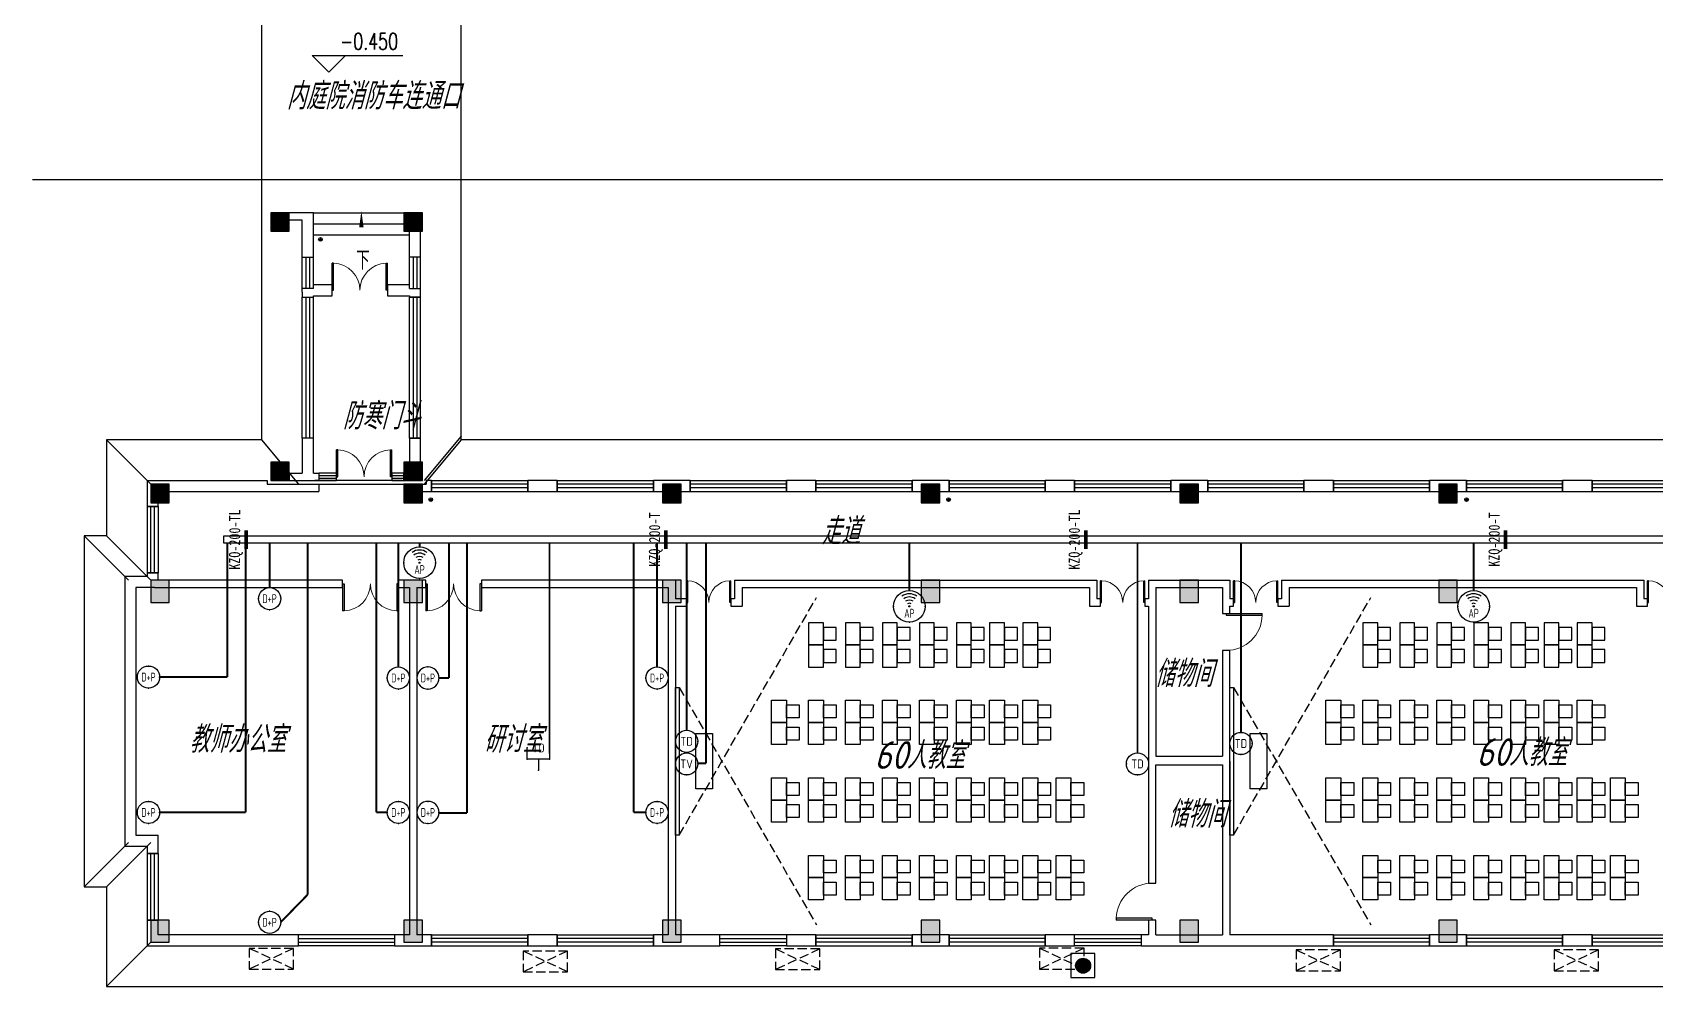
# Model space of a CAD drawing. Extents: x 1333527 to 1855755, y 1020844 to 1581249.
# Drawn here: x 1356874 to 1400792, y 1176871 to 1202701 of the extents above; entities that cross this region are included whole.
import ezdxf
from ezdxf.enums import TextEntityAlignment as Align

# ---------------------------------------------------------------- set-up
doc = ezdxf.new("R2010")
doc.units = 0
doc.header["$LTSCALE"] = 1000
doc.header["$PDSIZE"] = 5
doc.linetypes.add('DASH', pattern=[0.35, 0.25, -0.1])
doc.layers.add('1-建筑底图', color=8, linetype='Continuous', plot=False)
for name, color, linetype in [('CABLETRAY_PDS', 4, 'Continuous'), ('EQUIP-通讯', 3, 'Continuous'), ('WIRE-综合布线', 5, 'Continuous'), ('家具', 8, 'Continuous'), ('建筑-柱子', 9, 'Continuous'), ('建筑-柱子-填充', 8, 'Continuous'), ('抗震支吊架', 2, 'Continuous'), ('排水', 153, 'Continuous'), ('防火分区', 6, 'Continuous')]:
    doc.layers.add(name, color=color, linetype=linetype)
doc.styles.add('_TCH_DIM', font='SIMPLEX', dxfattribs={"bigfont": 'GBCBIG'})
doc.styles.add('_TEL_ATTDEF', font='gbenor', dxfattribs={"bigfont": 'gbcbig'})
doc.styles.add('_TEL_DIM', font='SIMPLEX', dxfattribs={"width": 0.8, "height": 3.5, "bigfont": 'HZTXT'})
doc.styles.add('kzcad', font='', dxfattribs={"width": 0.8})
doc.styles.get("Standard").update_dxf_attribs({"font": 'gbeitc.shx', "bigfont": 'gbcbig.shx'})
doc.styles.get('kzcad').set_extended_font_data('SimSun')
doc.linetypes.add('JIEDI', pattern='A,1.25,-0.25,0.25,-0.25,0.625,["/",Standard,S=0.6,R=0,X=0,Y=-0.3],0.625,-0.25,0.25,-0.25', length=4)

# ---------------------------------------------------------------- blocks, each defined once
blk = doc.blocks.new('$equip_U$00000080(win7-PC-hzk)')
blk.add_circle((0, 0.5), 0.5)
for p in [(0, 0.999), (-0.5, 0.5), (0.5, 0.5)]:
    blk.add_point(p)
at = {"color": 7, "style": '_TEL_DIM', "width": 0.7}
blk.add_attdef('$TEXT$', text='', height=0.4, dxfattribs=at).set_placement((0, 0.5), align=Align.MIDDLE_CENTER)
at = {"color": 7, "style": '_TEL_DIM', "flags": 1}
for tag in ['A', 'REMARK']:
    blk.add_attdef(tag, text='', height=0.00002, dxfattribs=at).set_placement((0, 0), align=Align.MIDDLE_CENTER)
blk = doc.blocks.new('$equip$00002670')
for p, q in [((-0.5, 0.499), (-0.5, 0.999)), ((0.5, 0.999), (0.5, 0.499)), ((0.5, 0.499), (-0.5, 0.499)), ((0, 0.5), (0, 0))]:
    blk.add_line(p, q)
for p in [(-0.5, 0.999), (0.5, 0.999), (-0.5, 0.499), (0, 0), (0.5, 0.499)]:
    blk.add_point(p)
at = {"color": 7, "style": '_TEL_DIM'}
blk.add_attdef('$TEXT$', text='', height=0.4, dxfattribs=at).set_placement((0, 0.999), align=Align.MIDDLE_CENTER)
at = {"color": 7, "style": '_TEL_DIM', "flags": 1}
blk.add_attdef('A', text='', height=0.000025, dxfattribs=at).set_placement((0, 0), align=Align.MIDDLE_CENTER)
blk = doc.blocks.new('$equip_U$00000091(win7-PC-hzk)')
for radius in [0.714, 0.0272]:
    blk.add_circle((0, 0), radius)
for radius in [0.571, 0.428, 0.285, 0.143]:
    blk.add_arc((0, 0), radius, 53.70489, 126.29511)
for p in [(-0.714, 0), (0, 0.714), (0.714, 0), (0, -0.714)]:
    blk.add_point(p)
at = {"color": 7, "style": '_TEL_DIM', "flags": 1}
for tag in ['A', 'REMARK']:
    blk.add_attdef(tag, text='', height=0.00002, dxfattribs=at).set_placement((0, 0), align=Align.MIDDLE_CENTER)
at = {"color": 7, "style": '_TEL_DIM', "width": 0.7}
blk.add_attdef('$TEXT$', text='', height=0.4, dxfattribs=at).set_placement((0, -0.31), align=Align.MIDDLE_CENTER)
blk = doc.blocks.new('$equip_U$00000076(win7-PC-hzk)')
blk.add_circle((0, 0.5), 0.5)
for p in [(0, 0.999), (-0.5, 0.5), (0.5, 0.5)]:
    blk.add_point(p)
at = {"color": 7, "style": '_TEL_DIM'}
blk.add_attdef('$TEXT$', text='', height=0.4, dxfattribs=at).set_placement((0, 0.5), align=Align.MIDDLE_CENTER)
at = {"color": 7, "style": '_TEL_DIM', "flags": 1}
for tag in ['A', 'REMARK']:
    blk.add_attdef(tag, text='', height=0.00002, dxfattribs=at).set_placement((0, 0), align=Align.MIDDLE_CENTER)
blk = doc.blocks.new('$equip_U$00000088(win7-PC-hzk)')
blk.add_circle((0, 0.5), 0.5)
for p in [(0, 0.999), (-0.5, 0.5), (0.5, 0.5)]:
    blk.add_point(p)
at = {"color": 7, "style": '_TEL_DIM'}
blk.add_attdef('$TEXT$', text='', height=0.4, dxfattribs=at).set_placement((0, 0.5), align=Align.MIDDLE_CENTER)
at = {"color": 7, "style": '_TEL_DIM', "flags": 1}
for tag in ['A', 'REMARK']:
    blk.add_attdef(tag, text='', height=0.00002, dxfattribs=at).set_placement((0, 0), align=Align.MIDDLE_CENTER)
blk = doc.blocks.new('js')
at = {"layer": '家具', "linetype": 'DASH'}
for points in [[(569568, 805988), (573281, 812418)], [(569568, 809988), (573281, 803558)]]:
    blk.add_lwpolyline(points, dxfattribs=at)
at = {"layer": '家具'}
for points in [[(573068, 811738), (573068, 811138), (573468, 811138), (573468, 811738)], [(573468, 811613), (573468, 811263), (573818, 811263), (573818, 811613)], [(574068, 811738), (574068, 811138), (574468, 811138), (574468, 811738)], [(574468, 811613), (574468, 811263), (574818, 811263), (574818, 811613)], [(575068, 811738), (575068, 811138), (575468, 811138), (575468, 811738)], [(575468, 811613), (575468, 811263), (575818, 811263), (575818, 811613)], [(576068, 811738), (576068, 811138), (576468, 811138), (576468, 811738)], [(576468, 811613), (576468, 811263), (576818, 811263), (576818, 811613)], [(577068, 811738), (577068, 811138), (577468, 811138), (577468, 811738)], [(577468, 811613), (577468, 811263), (577818, 811263), (577818, 811613)], [(577968, 811738), (577968, 811138), (578368, 811138), (578368, 811738)], [(578368, 811613), (578368, 811263), (578718, 811263), (578718, 811613)], [(578868, 811738), (578868, 811138), (579268, 811138), (579268, 811738)], [(579268, 811613), (579268, 811263), (579618, 811263), (579618, 811613)], [(573068, 811138), (573068, 810538), (573468, 810538), (573468, 811138)], [(573468, 811013), (573468, 810663), (573818, 810663), (573818, 811013)], [(574068, 811138), (574068, 810538), (574468, 810538), (574468, 811138)], [(574468, 811013), (574468, 810663), (574818, 810663), (574818, 811013)], [(575068, 811138), (575068, 810538), (575468, 810538), (575468, 811138)], [(575468, 811013), (575468, 810663), (575818, 810663), (575818, 811013)], [(576068, 811138), (576068, 810538), (576468, 810538), (576468, 811138)], [(576468, 811013), (576468, 810663), (576818, 810663), (576818, 811013)], [(577068, 811138), (577068, 810538), (577468, 810538), (577468, 811138)], [(577468, 811013), (577468, 810663), (577818, 810663), (577818, 811013)], [(577968, 811138), (577968, 810538), (578368, 810538), (578368, 811138)], [(578368, 811013), (578368, 810663), (578718, 810663), (578718, 811013)], [(578868, 811138), (578868, 810538), (579268, 810538), (579268, 811138)], [(579268, 811013), (579268, 810663), (579618, 810663), (579618, 811013)], [(569468, 805988), (569468, 809988), (569568, 809988), (569568, 805988)], [(572068, 809038), (572068, 809638), (572468, 809638), (572468, 809038)], [(572468, 809163), (572468, 809513), (572818, 809513), (572818, 809163)], [(573068, 809038), (573068, 809638), (573468, 809638), (573468, 809038)], [(573468, 809163), (573468, 809513), (573818, 809513), (573818, 809163)], [(574068, 809038), (574068, 809638), (574468, 809638), (574468, 809038)], [(574468, 809163), (574468, 809513), (574818, 809513), (574818, 809163)], [(575068, 809038), (575068, 809638), (575468, 809638), (575468, 809038)], [(575468, 809163), (575468, 809513), (575818, 809513), (575818, 809163)], [(576068, 809038), (576068, 809638), (576468, 809638), (576468, 809038)], [(576468, 809163), (576468, 809513), (576818, 809513), (576818, 809163)], [(577068, 809038), (577068, 809638), (577468, 809638), (577468, 809038)], [(577468, 809163), (577468, 809513), (577818, 809513), (577818, 809163)], [(577968, 809038), (577968, 809638), (578368, 809638), (578368, 809038)], [(578368, 809163), (578368, 809513), (578718, 809513), (578718, 809163)], [(578868, 809038), (578868, 809638), (579268, 809638), (579268, 809038)], [(579268, 809163), (579268, 809513), (579618, 809513), (579618, 809163)], [(572068, 808438), (572068, 809038), (572468, 809038), (572468, 808438)], [(573068, 808438), (573068, 809038), (573468, 809038), (573468, 808438)], [(574068, 808438), (574068, 809038), (574468, 809038), (574468, 808438)], [(575068, 808438), (575068, 809038), (575468, 809038), (575468, 808438)], [(576068, 808438), (576068, 809038), (576468, 809038), (576468, 808438)], [(577068, 808438), (577068, 809038), (577468, 809038), (577468, 808438)], [(577968, 808438), (577968, 809038), (578368, 809038), (578368, 808438)], [(578868, 808438), (578868, 809038), (579268, 809038), (579268, 808438)], [(570018, 808738), (570468, 808738), (570468, 807238), (570018, 807238)], [(572468, 808563), (572468, 808913), (572818, 808913), (572818, 808563)], [(573468, 808563), (573468, 808913), (573818, 808913), (573818, 808563)], [(574468, 808563), (574468, 808913), (574818, 808913), (574818, 808563)], [(575468, 808563), (575468, 808913), (575818, 808913), (575818, 808563)], [(576468, 808563), (576468, 808913), (576818, 808913), (576818, 808563)], [(577468, 808563), (577468, 808913), (577818, 808913), (577818, 808563)], [(578368, 808563), (578368, 808913), (578718, 808913), (578718, 808563)], [(579268, 808563), (579268, 808913), (579618, 808913), (579618, 808563)], [(572068, 806938), (572068, 807538), (572468, 807538), (572468, 806938)], [(572468, 807063), (572468, 807413), (572818, 807413), (572818, 807063)], [(573068, 806938), (573068, 807538), (573468, 807538), (573468, 806938)], [(573468, 807063), (573468, 807413), (573818, 807413), (573818, 807063)], [(574068, 806938), (574068, 807538), (574468, 807538), (574468, 806938)], [(574468, 807063), (574468, 807413), (574818, 807413), (574818, 807063)], [(575068, 806938), (575068, 807538), (575468, 807538), (575468, 806938)], [(575468, 807063), (575468, 807413), (575818, 807413), (575818, 807063)], [(576068, 806938), (576068, 807538), (576468, 807538), (576468, 806938)], [(576468, 807063), (576468, 807413), (576818, 807413), (576818, 807063)], [(577068, 806938), (577068, 807538), (577468, 807538), (577468, 806938)], [(577468, 807063), (577468, 807413), (577818, 807413), (577818, 807063)], [(577968, 806938), (577968, 807538), (578368, 807538), (578368, 806938)], [(578368, 807063), (578368, 807413), (578718, 807413), (578718, 807063)], [(578868, 806938), (578868, 807538), (579268, 807538), (579268, 806938)], [(579268, 807063), (579268, 807413), (579618, 807413), (579618, 807063)], [(579768, 806938), (579768, 807538), (580168, 807538), (580168, 806938)], [(580168, 807063), (580168, 807413), (580518, 807413), (580518, 807063)], [(572068, 806338), (572068, 806938), (572468, 806938), (572468, 806338)], [(572468, 806463), (572468, 806813), (572818, 806813), (572818, 806463)], [(573068, 806338), (573068, 806938), (573468, 806938), (573468, 806338)], [(573468, 806463), (573468, 806813), (573818, 806813), (573818, 806463)], [(574068, 806338), (574068, 806938), (574468, 806938), (574468, 806338)], [(574468, 806463), (574468, 806813), (574818, 806813), (574818, 806463)], [(575068, 806338), (575068, 806938), (575468, 806938), (575468, 806338)], [(575468, 806463), (575468, 806813), (575818, 806813), (575818, 806463)], [(576068, 806338), (576068, 806938), (576468, 806938), (576468, 806338)], [(576468, 806463), (576468, 806813), (576818, 806813), (576818, 806463)], [(577068, 806338), (577068, 806938), (577468, 806938), (577468, 806338)], [(577468, 806463), (577468, 806813), (577818, 806813), (577818, 806463)], [(577968, 806338), (577968, 806938), (578368, 806938), (578368, 806338)], [(578368, 806463), (578368, 806813), (578718, 806813), (578718, 806463)], [(578868, 806338), (578868, 806938), (579268, 806938), (579268, 806338)], [(579268, 806463), (579268, 806813), (579618, 806813), (579618, 806463)], [(579768, 806338), (579768, 806938), (580168, 806938), (580168, 806338)], [(580168, 806463), (580168, 806813), (580518, 806813), (580518, 806463)], [(573068, 804838), (573068, 805438), (573468, 805438), (573468, 804838)], [(573468, 804963), (573468, 805313), (573818, 805313), (573818, 804963)], [(574068, 804838), (574068, 805438), (574468, 805438), (574468, 804838)], [(574468, 804963), (574468, 805313), (574818, 805313), (574818, 804963)], [(575068, 804838), (575068, 805438), (575468, 805438), (575468, 804838)], [(575468, 804963), (575468, 805313), (575818, 805313), (575818, 804963)], [(576068, 804838), (576068, 805438), (576468, 805438), (576468, 804838)], [(576468, 804963), (576468, 805313), (576818, 805313), (576818, 804963)], [(577068, 804838), (577068, 805438), (577468, 805438), (577468, 804838)], [(577468, 804963), (577468, 805313), (577818, 805313), (577818, 804963)], [(577968, 804838), (577968, 805438), (578368, 805438), (578368, 804838)], [(578368, 804963), (578368, 805313), (578718, 805313), (578718, 804963)], [(578868, 804838), (578868, 805438), (579268, 805438), (579268, 804838)], [(579268, 804963), (579268, 805313), (579618, 805313), (579618, 804963)], [(579768, 804838), (579768, 805438), (580168, 805438), (580168, 804838)], [(580168, 804963), (580168, 805313), (580518, 805313), (580518, 804963)], [(573068, 804238), (573068, 804838), (573468, 804838), (573468, 804238)], [(573468, 804363), (573468, 804713), (573818, 804713), (573818, 804363)], [(574068, 804238), (574068, 804838), (574468, 804838), (574468, 804238)], [(574468, 804363), (574468, 804713), (574818, 804713), (574818, 804363)], [(575068, 804238), (575068, 804838), (575468, 804838), (575468, 804238)], [(575468, 804363), (575468, 804713), (575818, 804713), (575818, 804363)], [(576068, 804238), (576068, 804838), (576468, 804838), (576468, 804238)], [(576468, 804363), (576468, 804713), (576818, 804713), (576818, 804363)], [(577068, 804238), (577068, 804838), (577468, 804838), (577468, 804238)], [(577468, 804363), (577468, 804713), (577818, 804713), (577818, 804363)], [(577968, 804238), (577968, 804838), (578368, 804838), (578368, 804238)], [(578368, 804363), (578368, 804713), (578718, 804713), (578718, 804363)], [(578868, 804238), (578868, 804838), (579268, 804838), (579268, 804238)], [(579268, 804363), (579268, 804713), (579618, 804713), (579618, 804363)], [(579768, 804238), (579768, 804838), (580168, 804838), (580168, 804238)], [(580168, 804363), (580168, 804713), (580518, 804713), (580518, 804363)]]:
    blk.add_lwpolyline(points, close=True, dxfattribs=at)
blk = doc.blocks.new('ng')
at = {"layer": '排水'}
for p, q in [((345991, 781358), (346091, 781358)), ((346041, 781408), (346041, 781308))]:
    blk.add_line(p, q, dxfattribs=at)
blk.add_circle((346041, 781358), 50, dxfattribs=at)
blk = doc.blocks.new('A$C4670417C')
at = {"layer": '建筑-柱子-填充'}
for points in [[(3650, 21650), (3150, 21650), (3150, 21150), (3650, 21150)], [(7250, 21650), (6750, 21650), (6750, 21150), (7250, 21150)], [(3650, 14900), (3150, 14900), (3150, 14400), (3650, 14400)], [(7250, 14900), (6750, 14900), (6750, 14400), (7250, 14400)], [(400, 14300), (-100, 14300), (-100, 13800), (400, 13800)], [(7250, 14300), (6750, 14300), (6750, 13800), (7250, 13800)], [(14250, 14300), (13750, 14300), (13750, 13800), (14250, 13800)], [(21250, 14300), (20750, 14300), (20750, 13800), (21250, 13800)], [(28250, 14300), (27750, 14300), (27750, 13800), (28250, 13800)], [(35250, 14300), (34750, 14300), (34750, 13800), (35250, 13800)], [(400, 11700), (-100, 11700), (-100, 11100), (400, 11100)], [(7250, 11700), (6750, 11700), (6750, 11100), (7250, 11100)], [(14250, 11700), (13750, 11700), (13750, 11100), (14250, 11100)], [(21250, 11700), (20750, 11700), (20750, 11100), (21250, 11100)], [(28250, 11700), (27750, 11700), (27750, 11100), (28250, 11100)], [(35250, 11700), (34750, 11700), (34750, 11100), (35250, 11100)], [(400, 2500), (-100, 2500), (-100, 1900), (400, 1900)], [(7250, 2500), (6750, 2500), (6750, 1900), (7250, 1900)], [(14250, 2500), (13750, 2500), (13750, 1900), (14250, 1900)], [(21250, 2500), (20750, 2500), (20750, 1900), (21250, 1900)], [(28250, 2500), (27750, 2500), (27750, 1900), (28250, 1900)], [(35250, 2500), (34750, 2500), (34750, 1900), (35250, 1900)]]:
    blk.add_hatch(color=256, dxfattribs=at).paths.add_polyline_path(points)
at = {"layer": '建筑-柱子'}
for p, q in [((3650, 21650), (3150, 21650)), ((3150, 21650), (3150, 21150)), ((3650, 21150), (3650, 21650)), ((7250, 21650), (6750, 21650)), ((6750, 21650), (6750, 21150)), ((7250, 21150), (7250, 21650)), ((3150, 21150), (3650, 21150)), ((6750, 21150), (7250, 21150)), ((3650, 14900), (3150, 14900)), ((3150, 14900), (3150, 14400)), ((3650, 14400), (3650, 14900)), ((7250, 14900), (6750, 14900)), ((6750, 14900), (6750, 14400)), ((7250, 14400), (7250, 14900)), ((400, 14300), (-100, 14300)), ((-100, 14300), (-100, 13800)), ((400, 13800), (400, 14300)), ((3150, 14400), (3650, 14400)), ((6750, 14400), (7250, 14400)), ((7250, 14300), (6750, 14300)), ((6750, 14300), (6750, 13800)), ((7250, 13800), (7250, 14300)), ((14250, 14300), (13750, 14300)), ((13750, 14300), (13750, 13800)), ((14250, 13800), (14250, 14300)), ((21250, 14300), (20750, 14300)), ((20750, 14300), (20750, 13800)), ((21250, 13800), (21250, 14300)), ((28250, 14300), (27750, 14300)), ((27750, 14300), (27750, 13800)), ((28250, 13800), (28250, 14300)), ((35250, 14300), (34750, 14300)), ((34750, 14300), (34750, 13800)), ((35250, 13800), (35250, 14300)), ((-100, 13800), (400, 13800)), ((6750, 13800), (7250, 13800)), ((13750, 13800), (14250, 13800)), ((20750, 13800), (21250, 13800)), ((27750, 13800), (28250, 13800)), ((34750, 13800), (35250, 13800)), ((400, 11700), (-100, 11700)), ((-100, 11700), (-100, 11100)), ((400, 11100), (400, 11700)), ((7250, 11700), (6750, 11700)), ((6750, 11700), (6750, 11100)), ((7250, 11100), (7250, 11700)), ((14250, 11700), (13750, 11700)), ((13750, 11700), (13750, 11100)), ((14250, 11100), (14250, 11700)), ((21250, 11700), (20750, 11700)), ((20750, 11700), (20750, 11100)), ((21250, 11100), (21250, 11700)), ((28250, 11700), (27750, 11700)), ((27750, 11700), (27750, 11100)), ((28250, 11100), (28250, 11700)), ((35250, 11700), (34750, 11700)), ((34750, 11700), (34750, 11100)), ((35250, 11100), (35250, 11700)), ((-100, 11100), (400, 11100)), ((6750, 11100), (7250, 11100)), ((13750, 11100), (14250, 11100)), ((20750, 11100), (21250, 11100)), ((27750, 11100), (28250, 11100)), ((34750, 11100), (35250, 11100)), ((400, 2500), (-100, 2500)), ((-100, 2500), (-100, 1900)), ((400, 1900), (400, 2500)), ((7250, 2500), (6750, 2500)), ((6750, 2500), (6750, 1900)), ((7250, 1900), (7250, 2500)), ((14250, 2500), (13750, 2500)), ((13750, 2500), (13750, 1900)), ((14250, 1900), (14250, 2500)), ((21250, 2500), (20750, 2500)), ((20750, 2500), (20750, 1900)), ((21250, 1900), (21250, 2500)), ((28250, 2500), (27750, 2500)), ((27750, 2500), (27750, 1900)), ((28250, 1900), (28250, 2500)), ((35250, 2500), (34750, 2500)), ((34750, 2500), (34750, 1900)), ((35250, 1900), (35250, 2500)), ((-100, 1900), (400, 1900)), ((6750, 1900), (7250, 1900)), ((13750, 1900), (14250, 1900)), ((20750, 1900), (21250, 1900)), ((27750, 1900), (28250, 1900)), ((34750, 1900), (35250, 1900))]:
    blk.add_line(p, q, dxfattribs=at)
blk = doc.blocks.new('A$C2CDD3BEF')
at = {"layer": '防火分区'}
h = blk.add_hatch(color=7, dxfattribs=at)
h.dxf.hatch_style = 1
edge = h.paths.add_edge_path()
edge.add_arc((460, 446), 282, 0, 360)
at = {"layer": '防火分区', "color": 7}
blk.add_lwpolyline([(0, 0), (900, 0), (900, 900), (0, 900)], close=True, dxfattribs=at)
blk.add_circle((460, 446), 282, dxfattribs=at)
blk = doc.blocks.new('$WINLIB2D$00000001')
at = {"color": 0}
for points in [[(-0.5, 0.5), (-0.5, -0.5)], [(-0.5, 0.5), (0.5, 0.5)], [(0.5, -0.5), (0.5, 0.5)], [(0.5, 0.167), (-0.5, 0.167)], [(0.5, -0.167), (-0.5, -0.167)], [(-0.5, -0.5), (0.5, -0.5)]]:
    blk.add_lwpolyline(points, dxfattribs=at)
blk = doc.blocks.new('$DorLib2D$00000002')
for p, q in [((-0.5, 0), (-0.5, 0.4875)), ((-0.475, 0.4875), (-0.5, 0.4875)), ((-0.475, 0), (-0.475, 0.4875)), ((0.475, 0), (0.475, 0.4875)), ((0.475, 0.4875), (0.5, 0.4875)), ((0.5, 0), (0.5, 0.4875)), ((-0.5, 0), (-0.475, 0)), ((0.5, 0), (0.475, 0))]:
    blk.add_line(p, q)
at = {"lineweight": 13}
for centre, start, end in [((-0.4875, 0), 0, 88.53072), ((0.4875, 0), 91.46928, 180)]:
    blk.add_arc(centre, 0.4875, start, end, dxfattribs=at)
blk = doc.blocks.new('$DorLib2D$00000001')
for p, q in [((0.45, 0.975), (0.5, 0.975)), ((0.45, 0), (0.45, 0.975)), ((0.5, 0), (0.5, 0.975)), ((0.5, 0), (0.45, 0))]:
    blk.add_line(p, q)
at = {"lineweight": 13}
blk.add_arc((0.475, 0), 0.975, 91.4693, 180, dxfattribs=at)
blk = doc.blocks.new('1-一层建筑底图')
at = {"layer": '1-建筑底图', "color": 8}
for p, q in [((6021.6, 24756.9), (5571.6, 25206.9)), ((5571.6, 25206.9), (8022.6, 25206.9)), ((6021.6, 24756.9), (6471.6, 25206.9)), ((5600, 20950), (4950, 20950)), ((4950, 20750), (4950, 20950)), ((5300, 20750), (4950, 20750)), ((5300, 18800), (5300, 20750)), ((5600, 20950), (8050, 20950)), ((5600, 19000), (5600, 20950)), ((5600, 20650), (8050, 20650)), ((8200, 19000), (8200, 20700)), ((8200, 20700), (8500, 20700)), ((8500, 18800), (8500, 20700)), ((5600, 20350), (8200, 20350)), ((6109.9, 19000), (5600, 19000)), ((6109.9, 18700), (6109.9, 19000)), ((8200, 19000), (7609.9, 19000)), ((7609.9, 19000), (7609.9, 18700)), ((5300, 18800), (5300, 18660)), ((5300, 18660), (5600, 18660)), ((5600, 18660), (5600, 18700)), ((5600, 18700), (6109.9, 18700)), ((7609.9, 18700), (8200, 18700)), ((8200, 18700), (8200, 18660)), ((8200, 18660), (8500, 18660)), ((8500, 18660), (8500, 18800)), ((0, 14800), (1200, 13600)), ((4200, 14800), (5200, 13600)), ((5600, 14850), (5300, 14850)), ((5300, 14850), (5300, 13900)), ((5600, 13900), (5600, 14850)), ((8500, 14850), (8200, 14850)), ((8200, 14850), (8200, 13900)), ((8500, 13900), (8500, 14850)), ((9600, 14900), (8600, 13700)), ((9600, 14800), (8600, 13600)), ((1100, 13700), (4350, 13700)), ((1100, 13700), (1100, 13000)), ((4350, 13700), (4350, 13600)), ((4950, 13900), (5300, 13900)), ((4950, 13900), (4950, 13700)), ((4950, 13700), (5500, 13700)), ((5500, 13700), (5752.5, 13700)), ((5600, 13900), (5752.5, 13900)), ((8000, 13700), (5640, 13700)), ((6223.8, 13900), (5750, 13900)), ((5750, 13833.3), (6223.8, 13833.3)), ((5750, 13766.7), (6223.8, 13766.7)), ((5750, 13700), (6223.8, 13700)), ((5752.5, 13900), (5752.5, 13700)), ((6223.8, 13700), (6223.8, 13900)), ((8050, 13900), (7723.8, 13900)), ((7723.8, 13900), (7723.8, 13700)), ((7723.8, 13833.3), (8050, 13833.3)), ((7723.8, 13766.7), (8050, 13766.7)), ((7723.8, 13700), (8050, 13700)), ((8050, 13700), (8050, 13900)), ((8200, 13900), (8500, 13900)), ((8800, 13700), (8650, 13700)), ((8650, 13700), (8650, 13600)), ((8800, 13400), (8800, 13700)), ((12200, 13700), (11400, 13700)), ((11400, 13700), (11400, 13400)), ((12200, 13400), (12200, 13700)), ((15800, 13700), (14800, 13700)), ((14800, 13700), (14800, 13400)), ((15800, 13400), (15800, 13700)), ((19200, 13700), (18400, 13700)), ((18400, 13700), (18400, 13400)), ((19200, 13400), (19200, 13700)), ((22800, 13700), (21800, 13700)), ((21800, 13700), (21800, 13400)), ((22800, 13400), (22800, 13700)), ((26200, 13700), (25400, 13700)), ((25400, 13700), (25400, 13400)), ((26200, 13400), (26200, 13700)), ((29800, 13700), (28800, 13700)), ((28800, 13700), (28800, 13400)), ((29800, 13400), (29800, 13700)), ((33200, 13700), (32400, 13700)), ((32400, 13700), (32400, 13400)), ((33200, 13400), (33200, 13700)), ((36800, 13700), (35800, 13700)), ((35800, 13700), (35800, 13400)), ((36800, 13400), (36800, 13700)), ((40200, 13700), (39400, 13700)), ((39400, 13700), (39400, 13400)), ((40200, 13400), (40200, 13700)), ((1400, 13400), (4350, 13400)), ((1400, 13000), (1400, 13400)), ((4350, 13600), (5750, 13600)), ((4350, 13400), (5750, 13400)), ((5500, 13600), (8300, 13600)), ((5750, 13600), (5750, 13400)), ((8050, 13600), (8650, 13600)), ((8050, 13600), (8050, 13400)), ((8050, 13400), (8650, 13400)), ((8650, 13400), (8800, 13400)), ((11400, 13400), (12200, 13400)), ((14800, 13400), (15800, 13400)), ((18400, 13400), (19200, 13400)), ((21800, 13400), (22800, 13400)), ((25400, 13400), (26200, 13400)), ((28800, 13400), (29800, 13400)), ((32400, 13400), (33200, 13400)), ((35800, 13400), (36800, 13400)), ((39400, 13400), (40200, 13400)), ((1100, 13000), (1400, 13000)), ((-600, 12200), (600, 11000)), ((0, 12200), (1200, 11000)), ((1100, 11100), (500, 11100)), ((500, 11100), (500, 3800)), ((1400, 11200), (1100, 11200)), ((1100, 11200), (1100, 11100)), ((1400, 11000), (1400, 11200)), ((6392.4, 11000), (1400, 11000)), ((6392.4, 10800), (6392.4, 11000)), ((8300, 11000), (7892.4, 11000)), ((7892.4, 11000), (7892.4, 10800)), ((8646.3, 11000), (8300, 11000)), ((8646.3, 10800), (8646.3, 11000)), ((15400, 11000), (10146.3, 11000)), ((10146.3, 11000), (10146.3, 10800)), ((15400, 11000), (15400, 10500)), ((17000, 11000), (26800, 11000)), ((17000, 11000), (17000, 10500)), ((26800, 11000), (26800, 10500)), ((28200, 11000), (30400, 11000)), ((28200, 11000), (28200, 10500)), ((30400, 11000), (30400, 10500)), ((31800, 11000), (41600, 11000)), ((31800, 11000), (31800, 10500)), ((41600, 11000), (41600, 10500)), ((1300, 10800), (800, 10800)), ((800, 10800), (800, 4100)), ((1300, 10800), (6392.4, 10800)), ((7892.4, 10800), (8200, 10800)), ((8200, 10800), (8200, 1400)), ((8400, 10800), (8400, 1400)), ((8400, 10800), (8646.3, 10800)), ((10146.3, 10800), (15200, 10800)), ((15200, 10800), (15200, 10400)), ((17200, 10800), (26600, 10800)), ((17200, 10800), (17200, 10500)), ((26600, 10800), (26600, 10300)), ((28400, 10800), (30200, 10800)), ((28400, 10800), (28400, 10400)), ((30200, 10800), (30200, 10400)), ((32000, 10800), (41400, 10800)), ((32000, 10800), (32000, 10300)), ((41400, 10800), (41400, 10300)), ((15200, 10400), (15200, 1400)), ((15700, 10500), (15400, 10500)), ((15400, 10300), (15700, 10300)), ((15400, 10300), (15400, 1400)), ((15700, 10300), (15700, 10500)), ((17000, 10500), (16900, 10500)), ((16900, 10500), (16900, 10300)), ((16900, 10300), (17100, 10300)), ((17100, 10300), (17200, 10300)), ((17200, 10500), (17200, 10500)), ((17200, 10500), (17200, 10300)), ((26600, 10300), (26900, 10300)), ((26900, 10500), (26800, 10500)), ((26900, 10300), (26900, 10500)), ((28200, 10500), (28100, 10500)), ((28100, 10500), (28100, 10300)), ((28100, 10300), (28200, 10300)), ((28200, 10300), (28200, 6098.6)), ((28400, 10400), (28400, 6238.6)), ((30200, 10400), (30200, 10100)), ((30500, 10500), (30400, 10500)), ((30400, 10300), (30500, 10300)), ((30400, 10100), (30400, 10300)), ((30500, 10300), (30500, 10500)), ((31800, 10500), (31700, 10500)), ((31700, 10500), (31700, 10300)), ((31700, 10300), (32000, 10300)), ((41400, 10300), (41700, 10300)), ((41700, 10500), (41600, 10500)), ((41700, 10300), (41700, 10500)), ((30200, 10100), (30400, 10100)), ((30400, 9100), (30200, 9100)), ((30200, 9100), (30200, 6238.6)), ((30400, 6098.6), (30400, 9100)), ((28400, 6238.6), (30200, 6238.6)), ((28200, 6098.6), (28200, 2800)), ((28400, 5998.6), (30200, 5998.6)), ((28400, 2800), (28400, 5998.6)), ((30200, 5998.6), (30200, 1400)), ((30400, 6098.6), (30400, 1400)), ((800, 4100), (1400, 4100)), ((1400, 3600), (1400, 4100)), ((600, 3900), (-600, 2700)), ((0, 2700), (1200, 3900)), ((500, 3800), (1100, 3800)), ((1100, 3800), (1100, 3600)), ((1100, 3600), (1400, 3600)), ((28200, 2800), (28400, 2800)), ((1400, 1800), (1100, 1800)), ((1100, 1800), (1100, 1100)), ((1400, 1400), (1400, 1800)), ((28400, 1800), (28200, 1800)), ((28200, 1800), (28200, 1400)), ((28400, 1400), (28400, 1800)), ((5200, 1400), (1400, 1400)), ((5200, 1100), (5200, 1400)), ((8200, 1400), (7800, 1400)), ((7800, 1400), (7800, 1100)), ((8800, 1400), (8400, 1400)), ((8800, 1100), (8800, 1400)), ((12200, 1400), (11400, 1400)), ((11400, 1400), (11400, 1100)), ((12200, 1100), (12200, 1400)), ((15200, 1400), (14800, 1400)), ((14800, 1400), (14800, 1100)), ((16600, 1400), (15400, 1400)), ((16600, 1100), (16600, 1400)), ((19200, 1400), (18400, 1400)), ((18400, 1400), (18400, 1100)), ((19200, 1100), (19200, 1400)), ((22800, 1400), (21800, 1400)), ((21800, 1400), (21800, 1100)), ((22800, 1100), (22800, 1400)), ((26200, 1400), (25400, 1400)), ((25400, 1400), (25400, 1100)), ((26200, 1100), (26200, 1400)), ((28200, 1400), (28000, 1400)), ((28000, 1400), (28000, 1100)), ((28400, 1400), (30200, 1400)), ((33200, 1400), (30400, 1400)), ((33200, 1100), (33200, 1400)), ((36800, 1400), (35800, 1400)), ((35800, 1400), (35800, 1100)), ((36800, 1100), (36800, 1400)), ((40200, 1400), (39400, 1400)), ((39400, 1400), (39400, 1100)), ((40200, 1100), (40200, 1400)), ((1200, 1200), (0, 0)), ((1100, 1100), (5200, 1100)), ((7800, 1100), (8300, 1100)), ((8300, 1100), (8800, 1100)), ((11400, 1100), (12200, 1100)), ((14800, 1100), (15300, 1100)), ((15300, 1100), (16600, 1100)), ((18400, 1100), (19200, 1100)), ((21800, 1100), (22800, 1100)), ((25400, 1100), (26200, 1100)), ((28000, 1100), (28300, 1100)), ((28300, 1100), (30300, 1100)), ((30300, 1100), (33200, 1100)), ((35800, 1100), (36800, 1100)), ((39400, 1100), (40200, 1100))]:
    blk.add_line(p, q, dxfattribs=at)
at = {"layer": '1-建筑底图', "color": 8, "ltscale": 5}
blk.add_line((-2000, 21850), (79700, 21850), dxfattribs=at)
at = {"layer": '1-建筑底图', "color": 8, "linetype": 'DASH'}
for p, q in [((5062.6, 1034.6), (3862.6, 472.1)), ((5062.6, 472.1), (3862.6, 1034.6)), ((12481.1, 962), (11281.1, 399.5)), ((12481.1, 399.5), (11281.1, 962)), ((19302.4, 1019.8), (18102.4, 457.3)), ((19302.4, 457.3), (18102.4, 1019.8)), ((26452.8, 1035.2), (25252.8, 472.7)), ((26452.8, 472.7), (25252.8, 1035.2)), ((33390, 990.2), (32190, 427.7)), ((33390, 427.7), (32190, 990.2)), ((40377.5, 990.3), (39177.5, 427.8)), ((40377.5, 427.8), (39177.5, 990.3))]:
    blk.add_line(p, q, dxfattribs=at)
at = {"layer": '1-建筑底图', "color": 8}
for points in [[(-800, 37400), (-800, 32900), (4200, 32900), (4200, 21000), (4200, 14800), (0, 14800), (0, 12200), (-600, 12200), (-600, 2700), (0, 2700), (0, 0), (46200, 0)], [(46200, 14800), (9600, 14800), (9600, 21000), (9600, 32900)]]:
    blk.add_lwpolyline(points, dxfattribs=at)
blk.add_lwpolyline([(6900, 20091.2, 0, 0, 0), (6900, 21000, 0, 120, 0), (6900, 20550, 0, 0, 0)], format="xyseb", dxfattribs=at)
at = {"layer": '1-建筑底图', "color": 8, "linetype": 'DASH'}
for points in [[(5062.6, 1034.6), (3862.6, 1034.6), (3862.6, 472.1), (5062.6, 472.1)], [(12481.1, 962), (11281.1, 962), (11281.1, 399.5), (12481.1, 399.5)], [(19302.4, 1019.8), (18102.4, 1019.8), (18102.4, 457.3), (19302.4, 457.3)], [(26452.8, 1035.2), (25252.8, 1035.2), (25252.8, 472.7), (26452.8, 472.7)], [(33390, 990.2), (32190, 990.2), (32190, 427.7), (33390, 427.7)], [(40377.5, 990.3), (39177.5, 990.3), (39177.5, 427.8), (40377.5, 427.8)]]:
    blk.add_lwpolyline(points, close=True, dxfattribs=at)
at = {"layer": '1-建筑底图', "color": 8}
for name, p in [('A$C4670417C', (1300, -700)), ('ng', (-340249.8, -761129.9)), ('ng', (-337265.7, -768175.2)), ('ng', (-323253.7, -768175.2)), ('ng', (-309235.1, -768175.2)), ('js', (-554068.2, -801888.4)), ('js', (-539068.2, -801888.4))]:
    blk.add_blockref(name, p, dxfattribs=at)
for name, p, xscale, yscale, zscale, rotation in [('$WINLIB2D$00000001', (5450, 19325), 850, -300, 300, 90.00000000043882), ('$DorLib2D$00000002', (6859.9, 18850), -1500, 1500, 300, 359.9999999841155), ('$WINLIB2D$00000001', (8350, 19325), 850, 300, 300, 90.00000000043882), ('$WINLIB2D$00000001', (5450, 16755), 3810, -300, 300, 90.0000000004391), ('$WINLIB2D$00000001', (8350, 16755), 3810, 300, 300, 90.0000000004397), ('$WINLIB2D$00000001', (10100, 13550), 2600, 300, 300, 1.642450161635112e-08), ('$WINLIB2D$00000001', (13500, 13550), 2600, 300, 300, 1.642450161635112e-08), ('$WINLIB2D$00000001', (17100, 13550), 2600, 300, 300, 1.642450161635112e-08), ('$WINLIB2D$00000001', (20500, 13550), 2600, 300, 300, 1.642450161635112e-08), ('$WINLIB2D$00000001', (24100, 13550), 2600, 300, 300, 1.642450161635112e-08), ('$WINLIB2D$00000001', (27500, 13550), 2600, 300, 300, 1.642450161635112e-08), ('$WINLIB2D$00000001', (31100, 13550), 2600, 300, 300, 1.642450161635112e-08), ('$WINLIB2D$00000001', (34500, 13550), 2600, 300, 300, 1.642450161635112e-08), ('$WINLIB2D$00000001', (38100, 13550), 2600, 300, 300, 1.642450161635112e-08), ('$WINLIB2D$00000001', (41500, 13550), 2600, 300, 300, 1.642450161635112e-08), ('$WINLIB2D$00000001', (1250, 12100), -1800, -300, 300, 90), ('$DorLib2D$00000002', (16300, 10400), -1200, 1200, 200, 1.580815478519071e-08), ('$DorLib2D$00000002', (27500, 10400), -1200, -1200, 200, 179.9999999822117), ('$DorLib2D$00000002', (31100, 10400), -1200, 1200, 200, 1.778833080834374e-08), ('$DorLib2D$00000002', (42300, 10400), -1200, -1200, 200, 179.9999999822147), ('$DorLib2D$00000002', (7142.4, 10900), 1500, -1500, 200, 3.25634604736273e-08), ('$DorLib2D$00000002', (9396.3, 10900), -1500, -1500, 200, 3.256251268624055e-08), ('$DorLib2D$00000001', (30300, 9600), -1000, 1000, 200, 269.9999999996713), ('$WINLIB2D$00000001', (1250, 2700), 1800, 300, 300, 270), ('$DorLib2D$00000001', (28300, 2300), 1000, -1000, 200, 270.0000000003295), ('$WINLIB2D$00000001', (6500, 1250), -2600, 300, 300, 1.581199171596381e-08), ('$WINLIB2D$00000001', (10100, 1250), 2600, 300, 300, 1.58119641583691e-08), ('$WINLIB2D$00000001', (13500, 1250), 2600, 300, 300, 1.58119641583691e-08), ('$WINLIB2D$00000001', (17500, 1250), -1800, 300, 300, 1.581175190779049e-08), ('$WINLIB2D$00000001', (20500, 1250), 2600, 300, 300, 1.581174429048954e-08), ('$WINLIB2D$00000001', (24100, 1250), 2600, 300, 300, 1.581174429048954e-08), ('$WINLIB2D$00000001', (27100, 1250), -1800, 300, 300, 1.581175190779049e-08), ('$WINLIB2D$00000001', (34500, 1250), 2600, 300, 300, 1.581170447013389e-08), ('$WINLIB2D$00000001', (38100, 1250), 2600, 300, 300, 1.581170447013389e-08), ('$WINLIB2D$00000001', (41500, 1250), 2600, 300, 300, 1.581170447013389e-08)]:
    blk.add_blockref(name, p, dxfattribs=dict(at, xscale=xscale, yscale=yscale, zscale=zscale, rotation=rotation))
for name, p, xscale, yscale, zscale in [('$DorLib2D$00000002', (6973.8, 13800), 1500, 1500, 200), ('A$C2CDD3BEF', (26097, 243.7), 0.7200000000000001, 0.7200000000000001, 0.7200000000000001)]:
    blk.add_blockref(name, p, dxfattribs=dict(at, xscale=xscale, yscale=yscale, zscale=zscale))
at = {"layer": '1-建筑底图', "color": 8, "style": '_TCH_DIM', "width": 0.705882}
blk.add_text('-0.450', height=446.25, dxfattribs=at).set_placement((6327.6, 25364.4))
at = {"layer": '1-建筑底图', "color": 8}
for s, height, p in [('内庭院消防车连通口', 723.4, (4873.1, 23747.4)), ('防寒门斗', 723.4, (6391.7, 15084.7)), ('走道', 723.4, (19342.9, 11967)), ('储物间', 723.4, (28366.6, 8107)), ('教师办公室', 723.4, (2245.4, 6331.6)), ('研讨室', 723.4, (10215.4, 6331.6)), ('60', 750, (20779.6, 5893.1)), ('人教室', 723.4, (21654.6, 5893.1)), ('60', 750, (37071.8, 5972.9)), ('人教室', 723.4, (37946.8, 5972.9)), ('储物间', 723.4, (28725.8, 4304.1))]:
    blk.add_text(s, height=height, dxfattribs=at).set_placement(p)
at = {"layer": '1-建筑底图', "color": 8, "style": '_TCH_DIM'}
blk.add_text('下', height=506.4, dxfattribs=at).set_placement((6757.6, 19408.7))

msp = doc.modelspace()

# ---------------------------------------------------------------- linework, layer by layer
at = {"layer": 'CABLETRAY_PDS'}
for p, q in [((1362054, 1188871), (1362054, 1189071)), ((1362054, 1189071), (1440074, 1189071)), ((1440074, 1188871), (1362054, 1188871))]:
    msp.add_line(p, q, dxfattribs=at)
at = {"layer": 'WIRE-综合布线', "linetype": 'Continuous', "const_width": 52.5}
for points in [[(1362149, 1185249), (1362149, 1188871)], [(1362639, 1181584), (1362639, 1188871)], [(1363290, 1187671), (1363290, 1188871)], [(1364322, 1179362), (1364322, 1188871)], [(1366182, 1181584), (1366182, 1188871)], [(1366774, 1185524), (1366774, 1188871)], [(1367348, 1188774), (1367348, 1188871)], [(1368144, 1185225), (1368144, 1188871)], [(1368635, 1181573), (1368635, 1188871)], [(1370864, 1183180), (1370864, 1188871)], [(1373138, 1181584), (1373138, 1188871)], [(1373774, 1185524), (1373774, 1188871)], [(1374573, 1186276), (1374573, 1188871)], [(1375096, 1182914), (1375096, 1188871)], [(1380602, 1187592), (1380602, 1188871)], [(1386774, 1183199), (1386774, 1188871)], [(1389573, 1183750), (1389573, 1188871)], [(1395869, 1187592), (1395869, 1188871)], [(1374573, 1183808), (1374573, 1186276)], [(1360313, 1185249), (1362149, 1185249)], [(1367873, 1185225), (1368144, 1185225)], [(1374873, 1182914), (1375096, 1182914)], [(1360313, 1181584), (1362639, 1181584)], [(1366182, 1181584), (1366474, 1181584)], [(1367873, 1181573), (1368635, 1181573)], [(1373138, 1181584), (1373474, 1181584)], [(1363590, 1178611), (1364322, 1179362)]]:
    msp.add_lwpolyline(points, dxfattribs=at)
at = {"layer": '抗震支吊架', "color": 2, "const_width": 100}
for points in [[(1362654, 1188721), (1362654, 1189221)], [(1374014, 1188721), (1374014, 1189221)], [(1385374, 1188721), (1385374, 1189221)], [(1396734, 1188721), (1396734, 1189221)]]:
    msp.add_lwpolyline(points, dxfattribs=at)

# ---------------------------------------------------------------- block references
at = {"layer": '1-建筑底图'}
msp.add_blockref('1-一层建筑底图', (1358874, 1176871), dxfattribs=at)
at = {"layer": 'EQUIP-通讯', "linetype": 'JIEDI'}
ref = msp.add_blockref('$equip_U$00000091(win7-PC-hzk)', (1367348, 1188346), dxfattribs=dict(at, xscale=600, yscale=600, zscale=600))
ref.add_attrib('$TEXT$', 'AP', dxfattribs={"layer": '0', "color": 7, "height": 240, "style": '_TEL_ATTDEF', "width": 0.7}).set_placement((1367348, 1188160), align=Align.MIDDLE_CENTER)
ref = msp.add_blockref('$equip_U$00000080(win7-PC-hzk)', (1363290, 1187671), dxfattribs=dict(at, xscale=600, yscale=600, zscale=600, rotation=180))
ref.add_attrib('$TEXT$', 'D+P', dxfattribs={"layer": '0', "color": 7, "height": 240, "style": '_TEL_ATTDEF', "width": 0.7}).set_placement((1363290, 1187371), align=Align.MIDDLE_CENTER)
ref = msp.add_blockref('$equip_U$00000091(win7-PC-hzk)', (1380602, 1187163), dxfattribs=dict(at, xscale=600, yscale=600, zscale=600))
ref.add_attrib('$TEXT$', 'AP', dxfattribs={"layer": '0', "color": 7, "height": 240, "style": '_TEL_ATTDEF', "width": 0.7}).set_placement((1380602, 1186977), align=Align.MIDDLE_CENTER)
ref = msp.add_blockref('$equip_U$00000091(win7-PC-hzk)', (1395869, 1187163), dxfattribs=dict(at, xscale=600, yscale=600, zscale=600))
ref.add_attrib('$TEXT$', 'AP', dxfattribs={"layer": '0', "color": 7, "height": 240, "style": '_TEL_ATTDEF', "width": 0.7}).set_placement((1395869, 1186977), align=Align.MIDDLE_CENTER)
ref = msp.add_blockref('$equip_U$00000080(win7-PC-hzk)', (1359714, 1185249), dxfattribs=dict(at, xscale=600, yscale=600, zscale=600, rotation=269.9999999999999))
ref.add_attrib('$TEXT$', 'D+P', dxfattribs={"layer": '0', "color": 7, "height": 240, "style": '_TEL_ATTDEF', "width": 0.7}).set_placement((1360013, 1185249), align=Align.MIDDLE_CENTER)
ref = msp.add_blockref('$equip_U$00000080(win7-PC-hzk)', (1367074, 1185225), dxfattribs=dict(at, xscale=600, yscale=600, zscale=600, rotation=90))
ref.add_attrib('$TEXT$', 'D+P', dxfattribs={"layer": '0', "color": 7, "height": 240, "style": '_TEL_ATTDEF', "width": 0.7}).set_placement((1366774, 1185225), align=Align.MIDDLE_CENTER)
ref = msp.add_blockref('$equip_U$00000080(win7-PC-hzk)', (1367274, 1185225), dxfattribs=dict(at, xscale=-600, yscale=600, zscale=600, rotation=270))
ref.add_attrib('$TEXT$', 'D+P', dxfattribs={"layer": '0', "color": 7, "height": 240, "style": '_TEL_ATTDEF', "width": 0.7}).set_placement((1367573, 1185225), align=Align.MIDDLE_CENTER)
ref = msp.add_blockref('$equip_U$00000080(win7-PC-hzk)', (1374074, 1185225), dxfattribs=dict(at, xscale=600, yscale=600, zscale=600, rotation=90))
ref.add_attrib('$TEXT$', 'D+P', dxfattribs={"layer": '0', "color": 7, "height": 240, "style": '_TEL_ATTDEF', "width": 0.7}).set_placement((1373774, 1185225), align=Align.MIDDLE_CENTER)
ref = msp.add_blockref('$equip_U$00000076(win7-PC-hzk)', (1374274, 1183508), dxfattribs=dict(at, xscale=600, yscale=600, zscale=600, rotation=270))
ref.add_attrib('$TEXT$', 'TD', dxfattribs={"layer": '0', "color": 7, "height": 240, "style": '_TEL_ATTDEF'}).set_placement((1374573, 1183508), align=Align.MIDDLE_CENTER)
ref = msp.add_blockref('$equip_U$00000076(win7-PC-hzk)', (1389274, 1183451), dxfattribs=dict(at, xscale=600, yscale=600, zscale=600, rotation=270))
ref.add_attrib('$TEXT$', 'TD', dxfattribs={"layer": '0', "color": 7, "height": 240, "style": '_TEL_ATTDEF'}).set_placement((1389573, 1183451), align=Align.MIDDLE_CENTER)
ref = msp.add_blockref('$equip$00002670', (1370564, 1182730), dxfattribs=dict(at, xscale=600, yscale=600, zscale=600))
ref.add_attrib('$TEXT$', 'TD', dxfattribs={"layer": '0', "color": 7, "height": 240, "style": '_TEL_ATTDEF'}).set_placement((1370564, 1183330), align=Align.MIDDLE_CENTER)
ref = msp.add_blockref('$equip_U$00000088(win7-PC-hzk)', (1374274, 1182899), dxfattribs=dict(at, xscale=600, yscale=600, zscale=600, rotation=270))
ref.add_attrib('$TEXT$', 'TV', dxfattribs={"layer": '0', "color": 7, "height": 240, "style": '_TEL_ATTDEF'}).set_placement((1374573, 1182899), align=Align.MIDDLE_CENTER)
ref = msp.add_blockref('$equip_U$00000076(win7-PC-hzk)', (1387074, 1182899), dxfattribs=dict(at, xscale=600, yscale=600, zscale=600, rotation=90))
ref.add_attrib('$TEXT$', 'TD', dxfattribs={"layer": '0', "color": 7, "height": 240, "style": '_TEL_ATTDEF'}).set_placement((1386774, 1182899), align=Align.MIDDLE_CENTER)
ref = msp.add_blockref('$equip_U$00000080(win7-PC-hzk)', (1359714, 1181584), dxfattribs=dict(at, xscale=600, yscale=600, zscale=600, rotation=269.9999999999999))
ref.add_attrib('$TEXT$', 'D+P', dxfattribs={"layer": '0', "color": 7, "height": 240, "style": '_TEL_ATTDEF', "width": 0.7}).set_placement((1360013, 1181584), align=Align.MIDDLE_CENTER)
ref = msp.add_blockref('$equip_U$00000080(win7-PC-hzk)', (1367074, 1181584), dxfattribs=dict(at, xscale=600, yscale=600, zscale=600, rotation=90))
ref.add_attrib('$TEXT$', 'D+P', dxfattribs={"layer": '0', "color": 7, "height": 240, "style": '_TEL_ATTDEF', "width": 0.7}).set_placement((1366774, 1181584), align=Align.MIDDLE_CENTER)
ref = msp.add_blockref('$equip_U$00000080(win7-PC-hzk)', (1367274, 1181584), dxfattribs=dict(at, xscale=-600, yscale=600, zscale=600, rotation=270))
ref.add_attrib('$TEXT$', 'D+P', dxfattribs={"layer": '0', "color": 7, "height": 240, "style": '_TEL_ATTDEF', "width": 0.7}).set_placement((1367573, 1181584), align=Align.MIDDLE_CENTER)
ref = msp.add_blockref('$equip_U$00000080(win7-PC-hzk)', (1374074, 1181584), dxfattribs=dict(at, xscale=600, yscale=600, zscale=600, rotation=90))
ref.add_attrib('$TEXT$', 'D+P', dxfattribs={"layer": '0', "color": 7, "height": 240, "style": '_TEL_ATTDEF', "width": 0.7}).set_placement((1373774, 1181584), align=Align.MIDDLE_CENTER)
ref = msp.add_blockref('$equip_U$00000080(win7-PC-hzk)', (1363290, 1178311), dxfattribs=dict(at, xscale=600, yscale=600, zscale=600))
ref.add_attrib('$TEXT$', 'D+P', dxfattribs={"layer": '0', "color": 7, "height": 240, "style": '_TEL_ATTDEF', "width": 0.7}).set_placement((1363290, 1178611), align=Align.MIDDLE_CENTER)

# ---------------------------------------------------------------- texts
at = {"layer": '抗震支吊架', "color": 2, "style": 'kzcad', "width": 0.8}
for s, p in [('KZQ-200-TL', (1362494, 1188971)), ('KZQ-200-TL', (1385214, 1188971)), ('KZQ-200-T', (1373854, 1188971)), ('KZQ-200-T', (1396574, 1188971))]:
    msp.add_text(s, height=300, rotation=89.8854, dxfattribs=at).set_placement(p, align=Align.CENTER)

doc.saveas('drawing.dxf')
